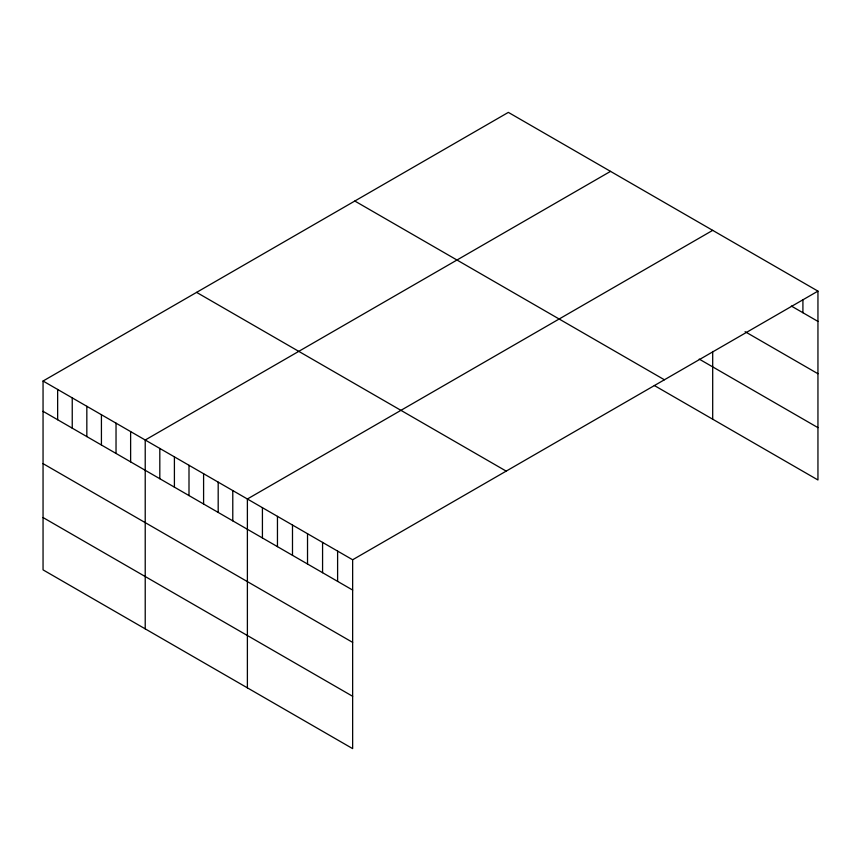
<?xml version="1.0" encoding="UTF-8"?>
<svg xmlns="http://www.w3.org/2000/svg" width="861" height="861" viewBox="0 0 861 861"><rect width="100%" height="100%" fill="white"/><g stroke="black" fill="none" stroke-linecap="round" stroke-linejoin="round"><path stroke-width="1.29" d="M817.95 291.126L352.644 559.768L352.644 748.618L43.05 569.874L43.05 381.025L508.356 112.382L817.95 291.126L817.95 479.975L654.306 385.491M610.524 171.371L145.218 440.014L145.218 628.853M712.693 230.361L247.387 498.993L247.387 687.842M791.345 306.053L817.95 321.411M745.077 331.668L817.95 373.739M699.218 359.102L817.95 427.648M354.807 201.033L664.401 379.776M196.599 292.374L506.193 471.118M43.05 381.025L352.644 559.768M43.05 411.31L352.644 590.054M43.05 463.638L352.644 642.381M43.05 517.547L352.644 696.291M802.915 299.563L802.915 312.726M712.693 351.471L712.693 419.199M337.609 551.083L337.609 581.369M322.574 542.408L322.574 572.694M307.528 533.723L307.528 564.009M292.492 525.038L292.492 555.323M277.457 516.363L277.457 546.649M262.422 507.678L262.422 537.964M232.782 490.576L232.782 520.851M218.188 482.149L218.188 512.424M203.594 473.722L203.594 504.008M189 465.295L189 495.581M174.406 456.868L174.406 487.154M159.812 448.441L159.812 478.727M130.624 431.587L130.624 461.873M116.031 423.16L116.031 453.446M101.426 414.733L101.426 445.019M86.832 406.306L86.832 436.592M72.238 397.879L72.238 428.165M57.644 389.452L57.644 419.737"/></g></svg>
